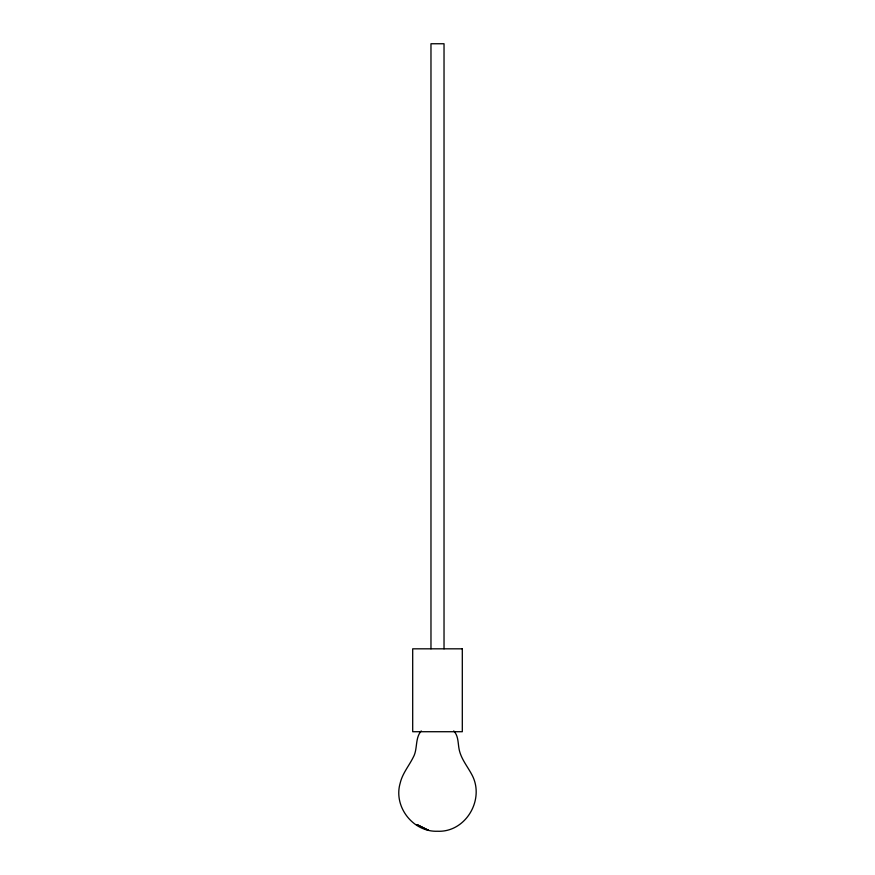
<?xml version="1.0" encoding="UTF-8"?>
<svg xmlns="http://www.w3.org/2000/svg" width="875" height="875" viewBox="0 0 875 875"><rect width="100%" height="100%" fill="white"/><g stroke="black" fill="none" stroke-linecap="round" stroke-linejoin="round"><path stroke-width="1.31" d="M421.258 730.931C414.783 738.172 417.9 749.087 413.241 757.302C408.931 765.964 402.402 773.511 400.181 783.147C393.214 806.663 413.022 832.18 437.5 831.25C465.959 832.552 485.33 799.039 471.745 774.473C467.677 766.817 461.989 759.938 459.627 751.45C457.669 744.625 459.047 736.4 453.742 730.931M444.03 648.823L444.03 43.75L430.97 43.75L430.97 648.823M462.306 648.823L412.694 648.823L412.694 731.719L462.306 731.719L462.306 648.823M428.564 830.342L417.069 824.633L428.564 830.342"/></g></svg>
